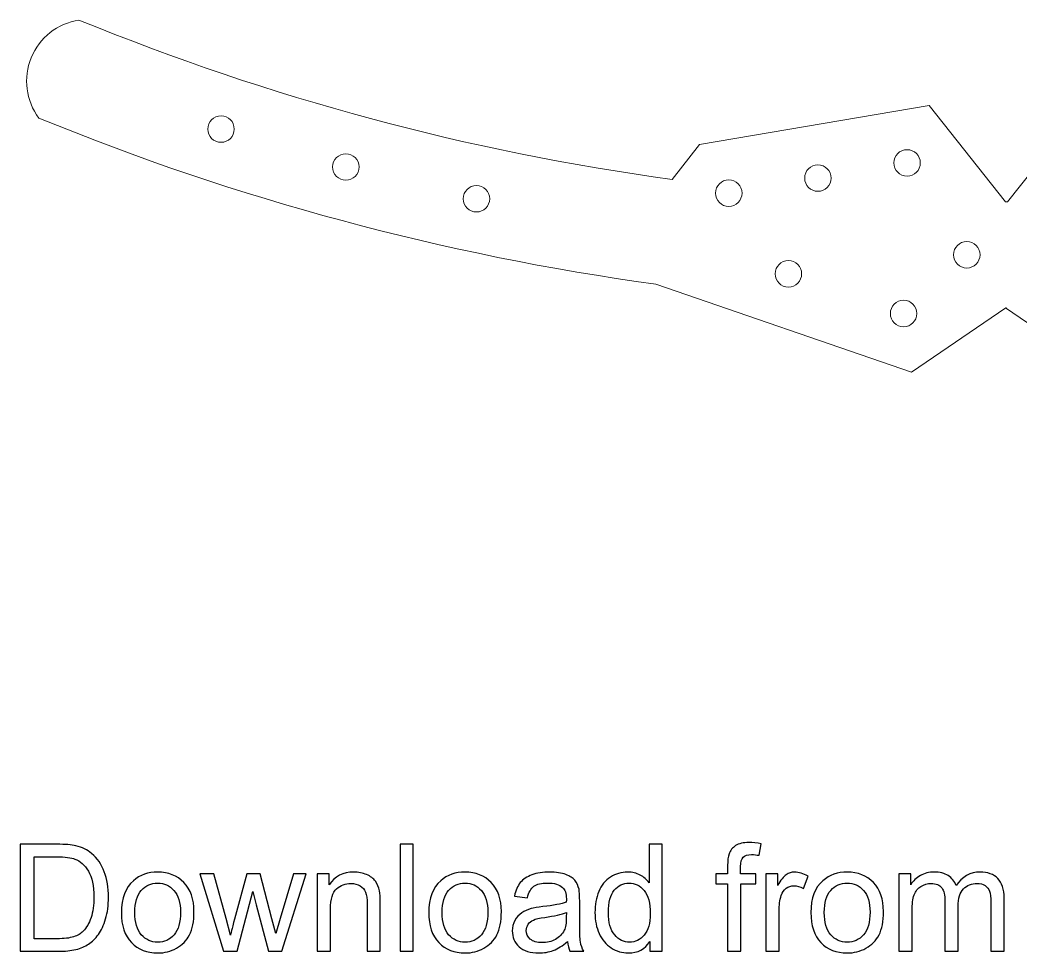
# Model space of a CAD drawing. Header units: millimetres. Extents: x -179 to 235, y -251 to 245.
# Drawn here: x 34.3 to 91, y -250.6 to -197.7 of the extents above; entities that cross this region are included whole.
import ezdxf

# ---------------------------------------------------------------- set-up
doc = ezdxf.new("R2010")
doc.units = ezdxf.units.MM
doc.header["$MEASUREMENT"] = 0
doc.layers.add('Layer 1', color=7, linetype='Continuous')

msp = doc.modelspace()

# ---------------------------------------------------------------- linework, layer by layer
at = {"layer": 'Layer 1', "lineweight": 9}
for points, knots in [([(35.3756, -203.2952), (34.6439, -202.3116), (34.4798, -201.017), (34.943, -199.8819), (34.943, -199.8819), (35.4061, -198.7469), (36.4411, -197.9348), (37.6521, -197.7439)], [0, 0, 0, 0, 0.3333333, 0.3333333, 0.3333333, 0.3333333, 1, 1, 1, 1]), ([(90.1526, -208.0443), (90.1526, -208.0443), (85.813, -202.5838), (85.813, -202.5838), (85.813, -202.5838), (85.813, -202.5838), (72.8165, -204.784), (72.8165, -204.784), (72.8165, -204.784), (72.8165, -204.784), (71.263, -206.7754), (71.263, -206.7754)], [0, 0, 0, 0, 0.25, 0.25, 0.25, 0.25, 0.5, 0.5, 0.5, 0.5, 1, 1, 1, 1]), ([(90.2667, -208.0443), (90.2667, -208.0443), (90.2667, -208.0443), (90.2667, -208.0443), (90.2667, -208.0443), (90.2667, -208.0443), (94.6064, -202.5838), (94.6064, -202.5838), (94.6064, -202.5838), (94.6064, -202.5838), (107.6029, -204.784), (107.6029, -204.784), (107.6029, -204.784), (107.6029, -204.784), (109.1564, -206.7754), (109.1564, -206.7754)], [0, 0, 0, 0, 0.2, 0.2, 0.2, 0.2, 0.4, 0.4, 0.4, 0.4, 0.6, 0.6, 0.6, 0.6, 1, 1, 1, 1]), ([(46.4489, -203.918), (46.4489, -203.5038), (46.1131, -203.168), (45.6989, -203.168), (45.6989, -203.168), (45.2847, -203.168), (44.9489, -203.5038), (44.9489, -203.918), (44.9489, -203.918), (44.9489, -204.3322), (45.2847, -204.668), (45.6989, -204.668), (45.6989, -204.668), (46.1131, -204.668), (46.4489, -204.3322), (46.4489, -203.918)], [0, 0, 0, 0, 0.2, 0.2, 0.2, 0.2, 0.4, 0.4, 0.4, 0.4, 0.6, 0.6, 0.6, 0.6, 1, 1, 1, 1]), ([(85.3168, -205.8375), (85.3168, -205.4233), (84.981, -205.0875), (84.5668, -205.0875), (84.5668, -205.0875), (84.1525, -205.0875), (83.8168, -205.4233), (83.8168, -205.8375), (83.8168, -205.8375), (83.8168, -206.2517), (84.1525, -206.5875), (84.5667, -206.5875), (84.5667, -206.5875), (84.981, -206.5875), (85.3167, -206.2517), (85.3168, -205.8375)], [0, 0, 0, 0, 0.2, 0.2, 0.2, 0.2, 0.4, 0.4, 0.4, 0.4, 0.6, 0.6, 0.6, 0.6, 1, 1, 1, 1]), ([(53.5194, -206.0671), (53.5194, -205.6529), (53.1836, -205.3171), (52.7694, -205.3171), (52.7694, -205.3171), (52.3552, -205.3171), (52.0194, -205.6529), (52.0194, -206.0671), (52.0194, -206.0671), (52.0194, -206.4814), (52.3552, -206.8171), (52.7694, -206.8171), (52.7694, -206.8171), (53.1836, -206.8171), (53.5194, -206.4814), (53.5194, -206.0671)], [0, 0, 0, 0, 0.2, 0.2, 0.2, 0.2, 0.4, 0.4, 0.4, 0.4, 0.6, 0.6, 0.6, 0.6, 1, 1, 1, 1]), ([(80.2661, -206.6925), (80.2661, -206.2783), (79.9303, -205.9425), (79.5161, -205.9425), (79.5161, -205.9425), (79.1019, -205.9425), (78.7661, -206.2783), (78.7661, -206.6925), (78.7661, -206.6925), (78.7661, -207.1068), (79.1019, -207.4425), (79.5161, -207.4425), (79.5161, -207.4425), (79.9303, -207.4425), (80.2661, -207.1068), (80.2661, -206.6925)], [0, 0, 0, 0, 0.2, 0.2, 0.2, 0.2, 0.4, 0.4, 0.4, 0.4, 0.6, 0.6, 0.6, 0.6, 1, 1, 1, 1]), ([(75.2155, -207.5476), (75.2155, -207.1334), (74.8797, -206.7976), (74.4655, -206.7976), (74.4655, -206.7976), (74.0513, -206.7976), (73.7155, -207.1334), (73.7155, -207.5476), (73.7155, -207.5476), (73.7155, -207.9618), (74.0513, -208.2976), (74.4655, -208.2976), (74.4655, -208.2976), (74.8797, -208.2976), (75.2155, -207.9618), (75.2155, -207.5476)], [0, 0, 0, 0, 0.2, 0.2, 0.2, 0.2, 0.4, 0.4, 0.4, 0.4, 0.6, 0.6, 0.6, 0.6, 1, 1, 1, 1]), ([(60.9203, -207.865), (60.9203, -207.4507), (60.5845, -207.115), (60.1703, -207.115), (60.1703, -207.115), (59.7561, -207.115), (59.4203, -207.4507), (59.4203, -207.865), (59.4203, -207.865), (59.4203, -208.2792), (59.7561, -208.615), (60.1703, -208.615), (60.1703, -208.615), (60.5845, -208.615), (60.9203, -208.2792), (60.9203, -207.865)], [0, 0, 0, 0, 0.2, 0.2, 0.2, 0.2, 0.4, 0.4, 0.4, 0.4, 0.6, 0.6, 0.6, 0.6, 1, 1, 1, 1]), ([(88.7008, -211.0392), (88.7008, -210.625), (88.365, -210.2892), (87.9508, -210.2892), (87.9508, -210.2892), (87.5366, -210.2892), (87.2008, -210.625), (87.2008, -211.0392), (87.2008, -211.0392), (87.2008, -211.4535), (87.5366, -211.7892), (87.9508, -211.7892), (87.9508, -211.7892), (88.365, -211.7892), (88.7008, -211.4535), (88.7008, -211.0392)], [0, 0, 0, 0, 0.2, 0.2, 0.2, 0.2, 0.4, 0.4, 0.4, 0.4, 0.6, 0.6, 0.6, 0.6, 1, 1, 1, 1]), ([(78.5937, -212.1168), (78.5937, -211.7026), (78.2579, -211.3668), (77.8437, -211.3668), (77.8437, -211.3668), (77.4295, -211.3668), (77.0937, -211.7026), (77.0937, -212.1168), (77.0937, -212.1168), (77.0937, -212.531), (77.4295, -212.8668), (77.8437, -212.8668), (77.8437, -212.8668), (78.2579, -212.8668), (78.5937, -212.531), (78.5937, -212.1168)], [0, 0, 0, 0, 0.2, 0.2, 0.2, 0.2, 0.4, 0.4, 0.4, 0.4, 0.6, 0.6, 0.6, 0.6, 1, 1, 1, 1]), ([(90.1628, -214.0443), (90.1628, -214.0443), (84.8172, -217.6919), (84.8172, -217.6919), (84.8172, -217.6919), (84.8172, -217.6919), (70.3401, -212.705), (70.3401, -212.705)], [0, 0, 0, 0, 0.3333333, 0.3333333, 0.3333333, 0.3333333, 1, 1, 1, 1]), ([(90.1424, -214.0443), (90.1424, -214.0443), (95.4881, -217.6919), (95.4881, -217.6919), (95.4881, -217.6919), (95.4881, -217.6919), (109.9652, -212.705), (109.9652, -212.705)], [0, 0, 0, 0, 0.3333333, 0.3333333, 0.3333333, 0.3333333, 1, 1, 1, 1]), ([(85.1203, -214.365), (85.1203, -213.9508), (84.7845, -213.615), (84.3703, -213.615), (84.3703, -213.615), (83.9561, -213.615), (83.6203, -213.9508), (83.6203, -214.365), (83.6203, -214.365), (83.6203, -214.7792), (83.9561, -215.115), (84.3703, -215.115), (84.3703, -215.115), (84.7845, -215.115), (85.1203, -214.7792), (85.1203, -214.365)], [0, 0, 0, 0, 0.2, 0.2, 0.2, 0.2, 0.4, 0.4, 0.4, 0.4, 0.6, 0.6, 0.6, 0.6, 1, 1, 1, 1])]:
    msp.add_open_spline(points, degree=3, knots=knots, dxfattribs=at)
for points in [[(71.263, -206.7754), (59.7235, -205.1983), (48.428, -202.1628), (37.6521, -197.7439)], [(70.3401, -212.705), (58.3362, -211.0549), (46.5864, -207.8925), (35.3756, -203.2952)], [(90.1975, -208.0442), (90.1826, -208.0443), (90.1676, -208.0443), (90.1526, -208.0443)], [(90.2097, -208.0442), (90.2287, -208.0443), (90.2477, -208.0443), (90.2667, -208.0443)], [(90.2097, -214.0442), (90.1873, -214.0443), (90.1649, -214.0443), (90.1425, -214.0443)], [(90.1975, -214.0442), (90.1996, -214.0442), (90.2016, -214.0442), (90.2036, -214.0442)]]:
    msp.add_open_spline(points, degree=3, dxfattribs=at)
at = {"layer": 'Layer 1', "color": 250}
for points, knots in [([(74.402, -250.4862), (74.402, -250.4862), (74.402, -246.6677), (74.402, -246.6677), (74.402, -246.6677), (74.402, -246.6677), (73.7416, -246.6677), (73.7416, -246.6677), (73.7416, -246.6677), (73.7416, -246.6677), (73.7416, -246.092), (73.7416, -246.092), (73.7416, -246.092), (73.7416, -246.092), (74.402, -246.092), (74.402, -246.092), (74.402, -246.092), (74.402, -246.092), (74.402, -245.6263), (74.402, -245.6263), (74.402, -245.6263), (74.402, -245.3314), (74.4274, -245.1127), (74.4796, -244.9701), (74.4796, -244.9701), (74.5516, -244.7782), (74.6758, -244.6216), (74.8564, -244.5017), (74.8564, -244.5017), (75.0356, -244.3817), (75.2882, -244.3224), (75.6127, -244.3224), (75.6127, -244.3224), (75.823, -244.3224), (76.0544, -244.3478), (76.3084, -244.3972), (76.3084, -244.3972), (76.3084, -244.3972), (76.1969, -245.0492), (76.1969, -245.0492), (76.1969, -245.0492), (76.0417, -245.0224), (75.8964, -245.0082), (75.7581, -245.0082), (75.7581, -245.0082), (75.5323, -245.0082), (75.3729, -245.0562), (75.2783, -245.1522), (75.2783, -245.1522), (75.1852, -245.2481), (75.1386, -245.4273), (75.1386, -245.6898), (75.1386, -245.6898), (75.1386, -245.6898), (75.1386, -246.092), (75.1386, -246.092), (75.1386, -246.092), (75.1386, -246.092), (75.9937, -246.092), (75.9937, -246.092), (75.9937, -246.092), (75.9937, -246.092), (75.9937, -246.6677), (75.9937, -246.6677), (75.9937, -246.6677), (75.9937, -246.6677), (75.1471, -246.6677), (75.1471, -246.6677), (75.1471, -246.6677), (75.1471, -246.6677), (75.1471, -250.4862), (75.1471, -250.4862), (75.1471, -250.4862), (75.1471, -250.4862), (74.402, -250.4862), (74.402, -250.4862)], [0, 0, 0, 0, 0.05, 0.05, 0.05, 0.05, 0.1, 0.1, 0.1, 0.1, 0.15, 0.15, 0.15, 0.15, 0.2, 0.2, 0.2, 0.2, 0.25, 0.25, 0.25, 0.25, 0.3, 0.3, 0.3, 0.3, 0.35, 0.35, 0.35, 0.35, 0.4, 0.4, 0.4, 0.4, 0.45, 0.45, 0.45, 0.45, 0.5, 0.5, 0.5, 0.5, 0.55, 0.55, 0.55, 0.55, 0.6, 0.6, 0.6, 0.6, 0.65, 0.65, 0.65, 0.65, 0.7, 0.7, 0.7, 0.7, 0.75, 0.75, 0.75, 0.75, 0.8, 0.8, 0.8, 0.8, 0.85, 0.85, 0.85, 0.85, 0.9, 0.9, 0.9, 0.9, 1, 1, 1, 1]), ([(34.3107, -250.4862), (34.3107, -250.4862), (34.3107, -244.424), (34.3107, -244.424), (34.3107, -244.424), (34.3107, -244.424), (36.3992, -244.424), (36.3992, -244.424), (36.3992, -244.424), (36.8705, -244.424), (37.2303, -244.4523), (37.4787, -244.5101), (37.4787, -244.5101), (37.8258, -244.5906), (38.1222, -244.7359), (38.3677, -244.9447), (38.3677, -244.9447), (38.688, -245.2157), (38.9265, -245.56), (39.0845, -245.9805), (39.0845, -245.9805), (39.244, -246.401), (39.323, -246.8822), (39.323, -247.4227), (39.323, -247.4227), (39.323, -247.8827), (39.2694, -248.2905), (39.1622, -248.6461), (39.1622, -248.6461), (39.0549, -249.0017), (38.9166, -249.2966), (38.7487, -249.5295), (38.7487, -249.5295), (38.5794, -249.7623), (38.3959, -249.9457), (38.1955, -250.0784), (38.1955, -250.0784), (37.9966, -250.2124), (37.7553, -250.314), (37.473, -250.3832), (37.473, -250.3832), (37.1894, -250.4523), (36.8649, -250.4862), (36.498, -250.4862), (36.498, -250.4862), (36.498, -250.4862), (34.3107, -250.4862), (34.3107, -250.4862)], [0, 0, 0, 0, 0.0769231, 0.0769231, 0.0769231, 0.0769231, 0.1538462, 0.1538462, 0.1538462, 0.1538462, 0.2307692, 0.2307692, 0.2307692, 0.2307692, 0.3076923, 0.3076923, 0.3076923, 0.3076923, 0.3846154, 0.3846154, 0.3846154, 0.3846154, 0.4615385, 0.4615385, 0.4615385, 0.4615385, 0.5384615, 0.5384615, 0.5384615, 0.5384615, 0.6153846, 0.6153846, 0.6153846, 0.6153846, 0.6923077, 0.6923077, 0.6923077, 0.6923077, 0.7692308, 0.7692308, 0.7692308, 0.7692308, 0.8461538, 0.8461538, 0.8461538, 0.8461538, 1, 1, 1, 1]), ([(55.8473, -250.4862), (55.8473, -250.4862), (55.8473, -244.424), (55.8473, -244.424), (55.8473, -244.424), (55.8473, -244.424), (56.5923, -244.424), (56.5923, -244.424), (56.5923, -244.424), (56.5923, -244.424), (56.5923, -250.4862), (56.5923, -250.4862), (56.5923, -250.4862), (56.5923, -250.4862), (55.8473, -250.4862), (55.8473, -250.4862)], [0, 0, 0, 0, 0.2, 0.2, 0.2, 0.2, 0.4, 0.4, 0.4, 0.4, 0.6, 0.6, 0.6, 0.6, 1, 1, 1, 1]), ([(69.9993, -250.4862), (69.9993, -250.4862), (69.9993, -249.9288), (69.9993, -249.9288), (69.9993, -249.9288), (69.7214, -250.362), (69.3121, -250.5793), (68.7717, -250.5793), (68.7717, -250.5793), (68.4217, -250.5793), (68.1, -250.4834), (67.8079, -250.2901), (67.8079, -250.2901), (67.5144, -250.0981), (67.2872, -249.8286), (67.1249, -249.4843), (67.1249, -249.4843), (66.964, -249.1386), (66.8836, -248.7421), (66.8836, -248.2933), (66.8836, -248.2933), (66.8836, -247.8559), (66.957, -247.4594), (67.1023, -247.1023), (67.1023, -247.1023), (67.2491, -246.7467), (67.4678, -246.473), (67.7599, -246.2839), (67.7599, -246.2839), (68.0506, -246.0934), (68.378, -245.9988), (68.7378, -245.9988), (68.7378, -245.9988), (69.0031, -245.9988), (69.2388, -246.0553), (69.4448, -246.1668), (69.4448, -246.1668), (69.6508, -246.2783), (69.8187, -246.425), (69.9485, -246.6042), (69.9485, -246.6042), (69.9485, -246.6042), (69.9485, -244.424), (69.9485, -244.424), (69.9485, -244.424), (69.9485, -244.424), (70.6936, -244.424), (70.6936, -244.424), (70.6936, -244.424), (70.6936, -244.424), (70.6936, -250.4862), (70.6936, -250.4862), (70.6936, -250.4862), (70.6936, -250.4862), (69.9993, -250.4862), (69.9993, -250.4862)], [0, 0, 0, 0, 0.0666667, 0.0666667, 0.0666667, 0.0666667, 0.1333333, 0.1333333, 0.1333333, 0.1333333, 0.2, 0.2, 0.2, 0.2, 0.2666667, 0.2666667, 0.2666667, 0.2666667, 0.3333333, 0.3333333, 0.3333333, 0.3333333, 0.4, 0.4, 0.4, 0.4, 0.4666667, 0.4666667, 0.4666667, 0.4666667, 0.5333333, 0.5333333, 0.5333333, 0.5333333, 0.6, 0.6, 0.6, 0.6, 0.6666667, 0.6666667, 0.6666667, 0.6666667, 0.7333333, 0.7333333, 0.7333333, 0.7333333, 0.8, 0.8, 0.8, 0.8, 0.8666667, 0.8666667, 0.8666667, 0.8666667, 1, 1, 1, 1]), ([(35.1151, -249.775), (35.1151, -249.775), (36.4077, -249.775), (36.4077, -249.775), (36.4077, -249.775), (36.807, -249.775), (37.1203, -249.7383), (37.3475, -249.6635), (37.3475, -249.6635), (37.5746, -249.5887), (37.7553, -249.4843), (37.8907, -249.3488), (37.8907, -249.3488), (38.0798, -249.1583), (38.228, -248.9015), (38.3338, -248.5798), (38.3338, -248.5798), (38.4397, -248.258), (38.4933, -247.8686), (38.4933, -247.41), (38.4933, -247.41), (38.4933, -246.775), (38.3889, -246.2867), (38.1814, -245.9452), (38.1814, -245.9452), (37.974, -245.6037), (37.7214, -245.3751), (37.4237, -245.2594), (37.4237, -245.2594), (37.2092, -245.1762), (36.8634, -245.1352), (36.3865, -245.1352), (36.3865, -245.1352), (36.3865, -245.1352), (35.1151, -245.1352), (35.1151, -245.1352), (35.1151, -245.1352), (35.1151, -245.1352), (35.1151, -249.775), (35.1151, -249.775)], [0, 0, 0, 0, 0.0909091, 0.0909091, 0.0909091, 0.0909091, 0.1818182, 0.1818182, 0.1818182, 0.1818182, 0.2727273, 0.2727273, 0.2727273, 0.2727273, 0.3636364, 0.3636364, 0.3636364, 0.3636364, 0.4545455, 0.4545455, 0.4545455, 0.4545455, 0.5454545, 0.5454545, 0.5454545, 0.5454545, 0.6363636, 0.6363636, 0.6363636, 0.6363636, 0.7272727, 0.7272727, 0.7272727, 0.7272727, 0.8181818, 0.8181818, 0.8181818, 0.8181818, 1, 1, 1, 1]), ([(40.0526, -248.2891), (40.0526, -247.4777), (40.2784, -246.8766), (40.7313, -246.4857), (40.7313, -246.4857), (41.1081, -246.1611), (41.5696, -245.9988), (42.1128, -245.9988), (42.1128, -245.9988), (42.7154, -245.9988), (43.2093, -246.1964), (43.5931, -246.5915), (43.5931, -246.5915), (43.9755, -246.9852), (44.1674, -247.5313), (44.1674, -248.227), (44.1674, -248.227), (44.1674, -248.7914), (44.0828, -249.2345), (43.9134, -249.5577), (43.9134, -249.5577), (43.7441, -249.8808), (43.4971, -250.132), (43.1726, -250.3112), (43.1726, -250.3112), (42.8494, -250.4904), (42.4952, -250.5793), (42.1128, -250.5793), (42.1128, -250.5793), (41.4976, -250.5793), (41.0009, -250.3832), (40.6213, -249.9895), (40.6213, -249.9895), (40.2417, -249.5958), (40.0526, -249.0285), (40.0526, -248.2891)], [0, 0, 0, 0, 0.1, 0.1, 0.1, 0.1, 0.2, 0.2, 0.2, 0.2, 0.3, 0.3, 0.3, 0.3, 0.4, 0.4, 0.4, 0.4, 0.5, 0.5, 0.5, 0.5, 0.6, 0.6, 0.6, 0.6, 0.7, 0.7, 0.7, 0.7, 0.8, 0.8, 0.8, 0.8, 1, 1, 1, 1]), ([(45.8311, -250.4862), (45.8311, -250.4862), (44.5033, -246.092), (44.5033, -246.092), (44.5033, -246.092), (44.5033, -246.092), (45.2822, -246.092), (45.2822, -246.092), (45.2822, -246.092), (45.2822, -246.092), (45.9835, -248.6278), (45.9835, -248.6278), (45.9835, -248.6278), (45.9835, -248.6278), (46.2319, -249.5718), (46.2319, -249.5718), (46.2319, -249.5718), (46.2418, -249.5252), (46.318, -249.2233), (46.4591, -248.6659), (46.4591, -248.6659), (46.4591, -248.6659), (47.1548, -246.092), (47.1548, -246.092), (47.1548, -246.092), (47.1548, -246.092), (47.9182, -246.092), (47.9182, -246.092), (47.9182, -246.092), (47.9182, -246.092), (48.58, -248.6433), (48.58, -248.6433), (48.58, -248.6433), (48.58, -248.6433), (48.7959, -249.4801), (48.7959, -249.4801), (48.7959, -249.4801), (48.7959, -249.4801), (49.0485, -248.632), (49.0485, -248.632), (49.0485, -248.632), (49.0485, -248.632), (49.8077, -246.092), (49.8077, -246.092), (49.8077, -246.092), (49.8077, -246.092), (50.5316, -246.092), (50.5316, -246.092), (50.5316, -246.092), (50.5316, -246.092), (49.1529, -250.4862), (49.1529, -250.4862), (49.1529, -250.4862), (49.1529, -250.4862), (48.3824, -250.4862), (48.3824, -250.4862), (48.3824, -250.4862), (48.3824, -250.4862), (47.6853, -247.8573), (47.6853, -247.8573), (47.6853, -247.8573), (47.6853, -247.8573), (47.5089, -247.1052), (47.5089, -247.1052), (47.5089, -247.1052), (47.5089, -247.1052), (46.6199, -250.4862), (46.6199, -250.4862), (46.6199, -250.4862), (46.6199, -250.4862), (45.8311, -250.4862), (45.8311, -250.4862)], [0, 0, 0, 0, 0.0526316, 0.0526316, 0.0526316, 0.0526316, 0.1052632, 0.1052632, 0.1052632, 0.1052632, 0.1578947, 0.1578947, 0.1578947, 0.1578947, 0.2105263, 0.2105263, 0.2105263, 0.2105263, 0.2631579, 0.2631579, 0.2631579, 0.2631579, 0.3157895, 0.3157895, 0.3157895, 0.3157895, 0.3684211, 0.3684211, 0.3684211, 0.3684211, 0.4210526, 0.4210526, 0.4210526, 0.4210526, 0.4736842, 0.4736842, 0.4736842, 0.4736842, 0.5263158, 0.5263158, 0.5263158, 0.5263158, 0.5789474, 0.5789474, 0.5789474, 0.5789474, 0.6315789, 0.6315789, 0.6315789, 0.6315789, 0.6842105, 0.6842105, 0.6842105, 0.6842105, 0.7368421, 0.7368421, 0.7368421, 0.7368421, 0.7894737, 0.7894737, 0.7894737, 0.7894737, 0.8421053, 0.8421053, 0.8421053, 0.8421053, 0.8947368, 0.8947368, 0.8947368, 0.8947368, 1, 1, 1, 1]), ([(51.1553, -250.4862), (51.1553, -250.4862), (51.1553, -246.092), (51.1553, -246.092), (51.1553, -246.092), (51.1553, -246.092), (51.8242, -246.092), (51.8242, -246.092), (51.8242, -246.092), (51.8242, -246.092), (51.8242, -246.7157), (51.8242, -246.7157), (51.8242, -246.7157), (52.1459, -246.2373), (52.6116, -245.9988), (53.2198, -245.9988), (53.2198, -245.9988), (53.4851, -245.9988), (53.7278, -246.0468), (53.9493, -246.1414), (53.9493, -246.1414), (54.1709, -246.2359), (54.3374, -246.3615), (54.4474, -246.5153), (54.4474, -246.5153), (54.5575, -246.6691), (54.6351, -246.8526), (54.6789, -247.0642), (54.6789, -247.0642), (54.7057, -247.2025), (54.7198, -247.4438), (54.7198, -247.7881), (54.7198, -247.7881), (54.7198, -247.7881), (54.7198, -250.4862), (54.7198, -250.4862), (54.7198, -250.4862), (54.7198, -250.4862), (53.9747, -250.4862), (53.9747, -250.4862), (53.9747, -250.4862), (53.9747, -250.4862), (53.9747, -247.8164), (53.9747, -247.8164), (53.9747, -247.8164), (53.9747, -247.513), (53.9465, -247.2858), (53.8886, -247.1362), (53.8886, -247.1362), (53.8308, -246.9866), (53.7278, -246.8667), (53.581, -246.7764), (53.581, -246.7764), (53.4343, -246.6875), (53.2607, -246.6423), (53.0631, -246.6423), (53.0631, -246.6423), (52.747, -246.6423), (52.4747, -246.7425), (52.2447, -246.9443), (52.2447, -246.9443), (52.0147, -247.1447), (51.9004, -247.5271), (51.9004, -248.0887), (51.9004, -248.0887), (51.9004, -248.0887), (51.9004, -250.4862), (51.9004, -250.4862), (51.9004, -250.4862), (51.9004, -250.4862), (51.1553, -250.4862), (51.1553, -250.4862)], [0, 0, 0, 0, 0.0526316, 0.0526316, 0.0526316, 0.0526316, 0.1052632, 0.1052632, 0.1052632, 0.1052632, 0.1578947, 0.1578947, 0.1578947, 0.1578947, 0.2105263, 0.2105263, 0.2105263, 0.2105263, 0.2631579, 0.2631579, 0.2631579, 0.2631579, 0.3157895, 0.3157895, 0.3157895, 0.3157895, 0.3684211, 0.3684211, 0.3684211, 0.3684211, 0.4210526, 0.4210526, 0.4210526, 0.4210526, 0.4736842, 0.4736842, 0.4736842, 0.4736842, 0.5263158, 0.5263158, 0.5263158, 0.5263158, 0.5789474, 0.5789474, 0.5789474, 0.5789474, 0.6315789, 0.6315789, 0.6315789, 0.6315789, 0.6842105, 0.6842105, 0.6842105, 0.6842105, 0.7368421, 0.7368421, 0.7368421, 0.7368421, 0.7894737, 0.7894737, 0.7894737, 0.7894737, 0.8421053, 0.8421053, 0.8421053, 0.8421053, 0.8947368, 0.8947368, 0.8947368, 0.8947368, 1, 1, 1, 1]), ([(57.4658, -248.2891), (57.4658, -247.4777), (57.6916, -246.8766), (58.1445, -246.4857), (58.1445, -246.4857), (58.5213, -246.1611), (58.9828, -245.9988), (59.526, -245.9988), (59.526, -245.9988), (60.1286, -245.9988), (60.6225, -246.1964), (61.0063, -246.5915), (61.0063, -246.5915), (61.3887, -246.9852), (61.5806, -247.5313), (61.5806, -248.227), (61.5806, -248.227), (61.5806, -248.7914), (61.496, -249.2345), (61.3266, -249.5577), (61.3266, -249.5577), (61.1573, -249.8808), (60.9103, -250.132), (60.5858, -250.3112), (60.5858, -250.3112), (60.2626, -250.4904), (59.9084, -250.5793), (59.526, -250.5793), (59.526, -250.5793), (58.9108, -250.5793), (58.4141, -250.3832), (58.0345, -249.9895), (58.0345, -249.9895), (57.6549, -249.5958), (57.4658, -249.0285), (57.4658, -248.2891)], [0, 0, 0, 0, 0.1, 0.1, 0.1, 0.1, 0.2, 0.2, 0.2, 0.2, 0.3, 0.3, 0.3, 0.3, 0.4, 0.4, 0.4, 0.4, 0.5, 0.5, 0.5, 0.5, 0.6, 0.6, 0.6, 0.6, 0.7, 0.7, 0.7, 0.7, 0.8, 0.8, 0.8, 0.8, 1, 1, 1, 1]), ([(65.3243, -249.9359), (65.0477, -250.1715), (64.781, -250.3366), (64.5256, -250.434), (64.5256, -250.434), (64.2702, -250.5314), (63.9965, -250.5793), (63.7029, -250.5793), (63.7029, -250.5793), (63.2203, -250.5793), (62.8492, -250.4622), (62.5896, -250.2266), (62.5896, -250.2266), (62.3299, -249.9923), (62.2001, -249.6917), (62.2001, -249.3263), (62.2001, -249.3263), (62.2001, -249.1118), (62.2495, -248.9156), (62.3469, -248.7378), (62.3469, -248.7378), (62.4456, -248.56), (62.574, -248.4189), (62.7321, -248.3117), (62.7321, -248.3117), (62.8915, -248.2044), (63.0693, -248.1226), (63.2683, -248.0675), (63.2683, -248.0675), (63.4151, -248.0294), (63.6366, -247.9928), (63.9315, -247.9561), (63.9315, -247.9561), (64.5327, -247.8855), (64.9772, -247.7994), (65.2608, -247.7007), (65.2608, -247.7007), (65.2636, -247.5991), (65.265, -247.5341), (65.265, -247.5073), (65.265, -247.5073), (65.265, -247.2054), (65.1945, -246.9923), (65.0534, -246.8681), (65.0534, -246.8681), (64.8629, -246.7002), (64.5792, -246.6169), (64.2039, -246.6169), (64.2039, -246.6169), (63.8525, -246.6169), (63.5929, -246.679), (63.4264, -246.8018), (63.4264, -246.8018), (63.2584, -246.9245), (63.1357, -247.1419), (63.0552, -247.4551), (63.0552, -247.4551), (63.0552, -247.4551), (62.3271, -247.3535), (62.3271, -247.3535), (62.3271, -247.3535), (62.3934, -247.0417), (62.5021, -246.7891), (62.6545, -246.5972), (62.6545, -246.5972), (62.8069, -246.4053), (63.027, -246.2585), (63.3149, -246.1541), (63.3149, -246.1541), (63.6013, -246.0511), (63.9358, -245.9988), (64.314, -245.9988), (64.314, -245.9988), (64.6893, -245.9988), (64.9955, -246.0426), (65.2312, -246.1315), (65.2312, -246.1315), (65.4654, -246.2204), (65.639, -246.3305), (65.7491, -246.4645), (65.7491, -246.4645), (65.8591, -246.5986), (65.9367, -246.7679), (65.9819, -246.9725), (65.9819, -246.9725), (66.0059, -247.0995), (66.0186, -247.3281), (66.0186, -247.6569), (66.0186, -247.6569), (66.0186, -247.6569), (66.0186, -248.6447), (66.0186, -248.6447), (66.0186, -248.6447), (66.0186, -249.3347), (66.0341, -249.7708), (66.0651, -249.9556), (66.0651, -249.9556), (66.0948, -250.1405), (66.1569, -250.3169), (66.2472, -250.4862), (66.2472, -250.4862), (66.2472, -250.4862), (65.4682, -250.4862), (65.4682, -250.4862), (65.4682, -250.4862), (65.3935, -250.3296), (65.3455, -250.1461), (65.3243, -249.9359)], [0, 0, 0, 0, 0.0357143, 0.0357143, 0.0357143, 0.0357143, 0.0714286, 0.0714286, 0.0714286, 0.0714286, 0.1071429, 0.1071429, 0.1071429, 0.1071429, 0.1428571, 0.1428571, 0.1428571, 0.1428571, 0.1785714, 0.1785714, 0.1785714, 0.1785714, 0.2142857, 0.2142857, 0.2142857, 0.2142857, 0.25, 0.25, 0.25, 0.25, 0.2857143, 0.2857143, 0.2857143, 0.2857143, 0.3214286, 0.3214286, 0.3214286, 0.3214286, 0.3571429, 0.3571429, 0.3571429, 0.3571429, 0.3928571, 0.3928571, 0.3928571, 0.3928571, 0.4285714, 0.4285714, 0.4285714, 0.4285714, 0.4642857, 0.4642857, 0.4642857, 0.4642857, 0.5, 0.5, 0.5, 0.5, 0.5357143, 0.5357143, 0.5357143, 0.5357143, 0.5714286, 0.5714286, 0.5714286, 0.5714286, 0.6071429, 0.6071429, 0.6071429, 0.6071429, 0.6428571, 0.6428571, 0.6428571, 0.6428571, 0.6785714, 0.6785714, 0.6785714, 0.6785714, 0.7142857, 0.7142857, 0.7142857, 0.7142857, 0.75, 0.75, 0.75, 0.75, 0.7857143, 0.7857143, 0.7857143, 0.7857143, 0.8214286, 0.8214286, 0.8214286, 0.8214286, 0.8571429, 0.8571429, 0.8571429, 0.8571429, 0.8928571, 0.8928571, 0.8928571, 0.8928571, 0.9285714, 0.9285714, 0.9285714, 0.9285714, 1, 1, 1, 1]), ([(76.568, -250.4862), (76.568, -250.4862), (76.568, -246.092), (76.568, -246.092), (76.568, -246.092), (76.568, -246.092), (77.2369, -246.092), (77.2369, -246.092), (77.2369, -246.092), (77.2369, -246.092), (77.2369, -246.7651), (77.2369, -246.7651), (77.2369, -246.7651), (77.4076, -246.4532), (77.5657, -246.2472), (77.711, -246.1484), (77.711, -246.1484), (77.8564, -246.0482), (78.0158, -245.9988), (78.1894, -245.9988), (78.1894, -245.9988), (78.4406, -245.9988), (78.696, -246.0779), (78.9556, -246.2345), (78.9556, -246.2345), (78.9556, -246.2345), (78.6904, -246.9217), (78.6904, -246.9217), (78.6904, -246.9217), (78.5097, -246.8201), (78.3291, -246.7693), (78.1485, -246.7693), (78.1485, -246.7693), (77.9862, -246.7693), (77.8409, -246.8187), (77.7125, -246.9161), (77.7125, -246.9161), (77.584, -247.0134), (77.4923, -247.1489), (77.4373, -247.3225), (77.4373, -247.3225), (77.354, -247.5864), (77.3131, -247.8756), (77.3131, -248.1903), (77.3131, -248.1903), (77.3131, -248.1903), (77.3131, -250.4862), (77.3131, -250.4862), (77.3131, -250.4862), (77.3131, -250.4862), (76.568, -250.4862), (76.568, -250.4862)], [0, 0, 0, 0, 0.0714286, 0.0714286, 0.0714286, 0.0714286, 0.1428571, 0.1428571, 0.1428571, 0.1428571, 0.2142857, 0.2142857, 0.2142857, 0.2142857, 0.2857143, 0.2857143, 0.2857143, 0.2857143, 0.3571429, 0.3571429, 0.3571429, 0.3571429, 0.4285714, 0.4285714, 0.4285714, 0.4285714, 0.5, 0.5, 0.5, 0.5, 0.5714286, 0.5714286, 0.5714286, 0.5714286, 0.6428571, 0.6428571, 0.6428571, 0.6428571, 0.7142857, 0.7142857, 0.7142857, 0.7142857, 0.7857143, 0.7857143, 0.7857143, 0.7857143, 0.8571429, 0.8571429, 0.8571429, 0.8571429, 1, 1, 1, 1]), ([(79.1165, -248.2891), (79.1165, -247.4777), (79.3423, -246.8766), (79.7952, -246.4857), (79.7952, -246.4857), (80.172, -246.1611), (80.6335, -245.9988), (81.1767, -245.9988), (81.1767, -245.9988), (81.7793, -245.9988), (82.2732, -246.1964), (82.657, -246.5915), (82.657, -246.5915), (83.0394, -246.9852), (83.2313, -247.5313), (83.2313, -248.227), (83.2313, -248.227), (83.2313, -248.7914), (83.1467, -249.2345), (82.9773, -249.5577), (82.9773, -249.5577), (82.808, -249.8808), (82.561, -250.132), (82.2365, -250.3112), (82.2365, -250.3112), (81.9133, -250.4904), (81.5591, -250.5793), (81.1767, -250.5793), (81.1767, -250.5793), (80.5615, -250.5793), (80.0648, -250.3832), (79.6852, -249.9895), (79.6852, -249.9895), (79.3056, -249.5958), (79.1165, -249.0285), (79.1165, -248.2891)], [0, 0, 0, 0, 0.1, 0.1, 0.1, 0.1, 0.2, 0.2, 0.2, 0.2, 0.3, 0.3, 0.3, 0.3, 0.4, 0.4, 0.4, 0.4, 0.5, 0.5, 0.5, 0.5, 0.6, 0.6, 0.6, 0.6, 0.7, 0.7, 0.7, 0.7, 0.8, 0.8, 0.8, 0.8, 1, 1, 1, 1]), ([(84.1048, -250.4862), (84.1048, -250.4862), (84.1048, -246.092), (84.1048, -246.092), (84.1048, -246.092), (84.1048, -246.092), (84.7737, -246.092), (84.7737, -246.092), (84.7737, -246.092), (84.7737, -246.092), (84.7737, -246.7129), (84.7737, -246.7129), (84.7737, -246.7129), (84.9105, -246.4984), (85.094, -246.3248), (85.3226, -246.195), (85.3226, -246.195), (85.5512, -246.0638), (85.8108, -245.9988), (86.1029, -245.9988), (86.1029, -245.9988), (86.4275, -245.9988), (86.6942, -246.0666), (86.9016, -246.2006), (86.9016, -246.2006), (87.1091, -246.3361), (87.2558, -246.5238), (87.3405, -246.7665), (87.3405, -246.7665), (87.6904, -246.2543), (88.1434, -245.9988), (88.7022, -245.9988), (88.7022, -245.9988), (89.1397, -245.9988), (89.4769, -246.1188), (89.7112, -246.3601), (89.7112, -246.3601), (89.9468, -246.6014), (90.0654, -246.9725), (90.0654, -247.4735), (90.0654, -247.4735), (90.0654, -247.4735), (90.0654, -250.4862), (90.0654, -250.4862), (90.0654, -250.4862), (90.0654, -250.4862), (89.3203, -250.4862), (89.3203, -250.4862), (89.3203, -250.4862), (89.3203, -250.4862), (89.3203, -247.7204), (89.3203, -247.7204), (89.3203, -247.7204), (89.3203, -247.4241), (89.2949, -247.2096), (89.2469, -247.0784), (89.2469, -247.0784), (89.1989, -246.9471), (89.1114, -246.8427), (88.983, -246.7623), (88.983, -246.7623), (88.856, -246.6818), (88.7065, -246.6423), (88.5357, -246.6423), (88.5357, -246.6423), (88.2253, -246.6423), (87.9684, -246.7453), (87.7638, -246.9499), (87.7638, -246.9499), (87.5592, -247.156), (87.4576, -247.4848), (87.4576, -247.9363), (87.4576, -247.9363), (87.4576, -247.9363), (87.4576, -250.4862), (87.4576, -250.4862), (87.4576, -250.4862), (87.4576, -250.4862), (86.7125, -250.4862), (86.7125, -250.4862), (86.7125, -250.4862), (86.7125, -250.4862), (86.7125, -247.6343), (86.7125, -247.6343), (86.7125, -247.6343), (86.7125, -247.3041), (86.6519, -247.0558), (86.5305, -246.8907), (86.5305, -246.8907), (86.4092, -246.7256), (86.2102, -246.6423), (85.935, -246.6423), (85.935, -246.6423), (85.7262, -246.6423), (85.5329, -246.6974), (85.3551, -246.8074), (85.3551, -246.8074), (85.1773, -246.9175), (85.0488, -247.0784), (84.9684, -247.2914), (84.9684, -247.2914), (84.8894, -247.5031), (84.8499, -247.8093), (84.8499, -248.2087), (84.8499, -248.2087), (84.8499, -248.2087), (84.8499, -250.4862), (84.8499, -250.4862), (84.8499, -250.4862), (84.8499, -250.4862), (84.1048, -250.4862), (84.1048, -250.4862)], [0, 0, 0, 0, 0.0344828, 0.0344828, 0.0344828, 0.0344828, 0.0689655, 0.0689655, 0.0689655, 0.0689655, 0.1034483, 0.1034483, 0.1034483, 0.1034483, 0.137931, 0.137931, 0.137931, 0.137931, 0.1724138, 0.1724138, 0.1724138, 0.1724138, 0.2068966, 0.2068966, 0.2068966, 0.2068966, 0.2413793, 0.2413793, 0.2413793, 0.2413793, 0.2758621, 0.2758621, 0.2758621, 0.2758621, 0.3103448, 0.3103448, 0.3103448, 0.3103448, 0.3448276, 0.3448276, 0.3448276, 0.3448276, 0.3793103, 0.3793103, 0.3793103, 0.3793103, 0.4137931, 0.4137931, 0.4137931, 0.4137931, 0.4482759, 0.4482759, 0.4482759, 0.4482759, 0.4827586, 0.4827586, 0.4827586, 0.4827586, 0.5172414, 0.5172414, 0.5172414, 0.5172414, 0.5517241, 0.5517241, 0.5517241, 0.5517241, 0.5862069, 0.5862069, 0.5862069, 0.5862069, 0.6206897, 0.6206897, 0.6206897, 0.6206897, 0.6551724, 0.6551724, 0.6551724, 0.6551724, 0.6896552, 0.6896552, 0.6896552, 0.6896552, 0.7241379, 0.7241379, 0.7241379, 0.7241379, 0.7586207, 0.7586207, 0.7586207, 0.7586207, 0.7931034, 0.7931034, 0.7931034, 0.7931034, 0.8275862, 0.8275862, 0.8275862, 0.8275862, 0.862069, 0.862069, 0.862069, 0.862069, 0.8965517, 0.8965517, 0.8965517, 0.8965517, 0.9310345, 0.9310345, 0.9310345, 0.9310345, 1, 1, 1, 1]), ([(40.8146, -248.2905), (40.8146, -248.8521), (40.9374, -249.2726), (41.1829, -249.5506), (41.1829, -249.5506), (41.4299, -249.83), (41.7389, -249.9697), (42.1128, -249.9697), (42.1128, -249.9697), (42.4825, -249.9697), (42.7902, -249.83), (43.0371, -249.5492), (43.0371, -249.5492), (43.2826, -249.2684), (43.4054, -248.8408), (43.4054, -248.2665), (43.4054, -248.2665), (43.4054, -247.7246), (43.2812, -247.314), (43.0343, -247.036), (43.0343, -247.036), (42.7873, -246.7566), (42.4797, -246.6169), (42.1128, -246.6169), (42.1128, -246.6169), (41.7389, -246.6169), (41.4299, -246.7552), (41.1829, -247.0332), (41.1829, -247.0332), (40.9374, -247.3112), (40.8146, -247.7303), (40.8146, -248.2905)], [0, 0, 0, 0, 0.1111111, 0.1111111, 0.1111111, 0.1111111, 0.2222222, 0.2222222, 0.2222222, 0.2222222, 0.3333333, 0.3333333, 0.3333333, 0.3333333, 0.4444444, 0.4444444, 0.4444444, 0.4444444, 0.5555556, 0.5555556, 0.5555556, 0.5555556, 0.6666667, 0.6666667, 0.6666667, 0.6666667, 0.7777778, 0.7777778, 0.7777778, 0.7777778, 1, 1, 1, 1]), ([(58.2278, -248.2905), (58.2278, -248.8521), (58.3506, -249.2726), (58.5961, -249.5506), (58.5961, -249.5506), (58.8431, -249.83), (59.1521, -249.9697), (59.526, -249.9697), (59.526, -249.9697), (59.8957, -249.9697), (60.2034, -249.83), (60.4503, -249.5492), (60.4503, -249.5492), (60.6958, -249.2684), (60.8186, -248.8408), (60.8186, -248.2665), (60.8186, -248.2665), (60.8186, -247.7246), (60.6944, -247.314), (60.4475, -247.036), (60.4475, -247.036), (60.2005, -246.7566), (59.8929, -246.6169), (59.526, -246.6169), (59.526, -246.6169), (59.1521, -246.6169), (58.8431, -246.7552), (58.5961, -247.0332), (58.5961, -247.0332), (58.3506, -247.3112), (58.2278, -247.7303), (58.2278, -248.2905)], [0, 0, 0, 0, 0.1111111, 0.1111111, 0.1111111, 0.1111111, 0.2222222, 0.2222222, 0.2222222, 0.2222222, 0.3333333, 0.3333333, 0.3333333, 0.3333333, 0.4444444, 0.4444444, 0.4444444, 0.4444444, 0.5555556, 0.5555556, 0.5555556, 0.5555556, 0.6666667, 0.6666667, 0.6666667, 0.6666667, 0.7777778, 0.7777778, 0.7777778, 0.7777778, 1, 1, 1, 1]), ([(67.6456, -248.2947), (67.6456, -248.8564), (67.7641, -249.2755), (68.0026, -249.5535), (68.0026, -249.5535), (68.2397, -249.8314), (68.5205, -249.9697), (68.8436, -249.9697), (68.8436, -249.9697), (69.1696, -249.9697), (69.4462, -249.8371), (69.6748, -249.5718), (69.6748, -249.5718), (69.902, -249.3065), (70.0163, -248.9015), (70.0163, -248.3568), (70.0163, -248.3568), (70.0163, -247.7585), (69.9006, -247.3182), (69.6677, -247.0374), (69.6677, -247.0374), (69.4363, -246.7566), (69.1499, -246.6169), (68.8098, -246.6169), (68.8098, -246.6169), (68.4782, -246.6169), (68.2016, -246.751), (67.9786, -247.0205), (67.9786, -247.0205), (67.7571, -247.29), (67.6456, -247.7148), (67.6456, -248.2947)], [0, 0, 0, 0, 0.1111111, 0.1111111, 0.1111111, 0.1111111, 0.2222222, 0.2222222, 0.2222222, 0.2222222, 0.3333333, 0.3333333, 0.3333333, 0.3333333, 0.4444444, 0.4444444, 0.4444444, 0.4444444, 0.5555556, 0.5555556, 0.5555556, 0.5555556, 0.6666667, 0.6666667, 0.6666667, 0.6666667, 0.7777778, 0.7777778, 0.7777778, 0.7777778, 1, 1, 1, 1]), ([(79.8785, -248.2905), (79.8785, -248.8521), (80.0013, -249.2726), (80.2468, -249.5506), (80.2468, -249.5506), (80.4938, -249.83), (80.8028, -249.9697), (81.1767, -249.9697), (81.1767, -249.9697), (81.5464, -249.9697), (81.8541, -249.83), (82.101, -249.5492), (82.101, -249.5492), (82.3465, -249.2684), (82.4693, -248.8408), (82.4693, -248.2665), (82.4693, -248.2665), (82.4693, -247.7246), (82.3451, -247.314), (82.0982, -247.036), (82.0982, -247.036), (81.8512, -246.7566), (81.5436, -246.6169), (81.1767, -246.6169), (81.1767, -246.6169), (80.8028, -246.6169), (80.4938, -246.7552), (80.2468, -247.0332), (80.2468, -247.0332), (80.0013, -247.3112), (79.8785, -247.7303), (79.8785, -248.2905)], [0, 0, 0, 0, 0.1111111, 0.1111111, 0.1111111, 0.1111111, 0.2222222, 0.2222222, 0.2222222, 0.2222222, 0.3333333, 0.3333333, 0.3333333, 0.3333333, 0.4444444, 0.4444444, 0.4444444, 0.4444444, 0.5555556, 0.5555556, 0.5555556, 0.5555556, 0.6666667, 0.6666667, 0.6666667, 0.6666667, 0.7777778, 0.7777778, 0.7777778, 0.7777778, 1, 1, 1, 1]), ([(65.265, -248.2849), (64.9941, -248.3949), (64.5877, -248.4881), (64.0458, -248.5643), (64.0458, -248.5643), (63.7382, -248.608), (63.5209, -248.6574), (63.3939, -248.7124), (63.3939, -248.7124), (63.2669, -248.7675), (63.1695, -248.8479), (63.1004, -248.9523), (63.1004, -248.9523), (63.0312, -249.0581), (62.996, -249.1753), (62.996, -249.3051), (62.996, -249.3051), (62.996, -249.5012), (63.0708, -249.6663), (63.2217, -249.7976), (63.2217, -249.7976), (63.3727, -249.9288), (63.5929, -249.9951), (63.8822, -249.9951), (63.8822, -249.9951), (64.1686, -249.9951), (64.424, -249.933), (64.6484, -249.8075), (64.6484, -249.8075), (64.8713, -249.6833), (65.0364, -249.5125), (65.1409, -249.2966), (65.1409, -249.2966), (65.2213, -249.1287), (65.2608, -248.8818), (65.2608, -248.5558), (65.2608, -248.5558), (65.2608, -248.5558), (65.265, -248.2849), (65.265, -248.2849)], [0, 0, 0, 0, 0.0909091, 0.0909091, 0.0909091, 0.0909091, 0.1818182, 0.1818182, 0.1818182, 0.1818182, 0.2727273, 0.2727273, 0.2727273, 0.2727273, 0.3636364, 0.3636364, 0.3636364, 0.3636364, 0.4545455, 0.4545455, 0.4545455, 0.4545455, 0.5454545, 0.5454545, 0.5454545, 0.5454545, 0.6363636, 0.6363636, 0.6363636, 0.6363636, 0.7272727, 0.7272727, 0.7272727, 0.7272727, 0.8181818, 0.8181818, 0.8181818, 0.8181818, 1, 1, 1, 1])]:
    msp.add_open_spline(points, degree=3, knots=knots, dxfattribs=at)

doc.saveas('drawing.dxf')
